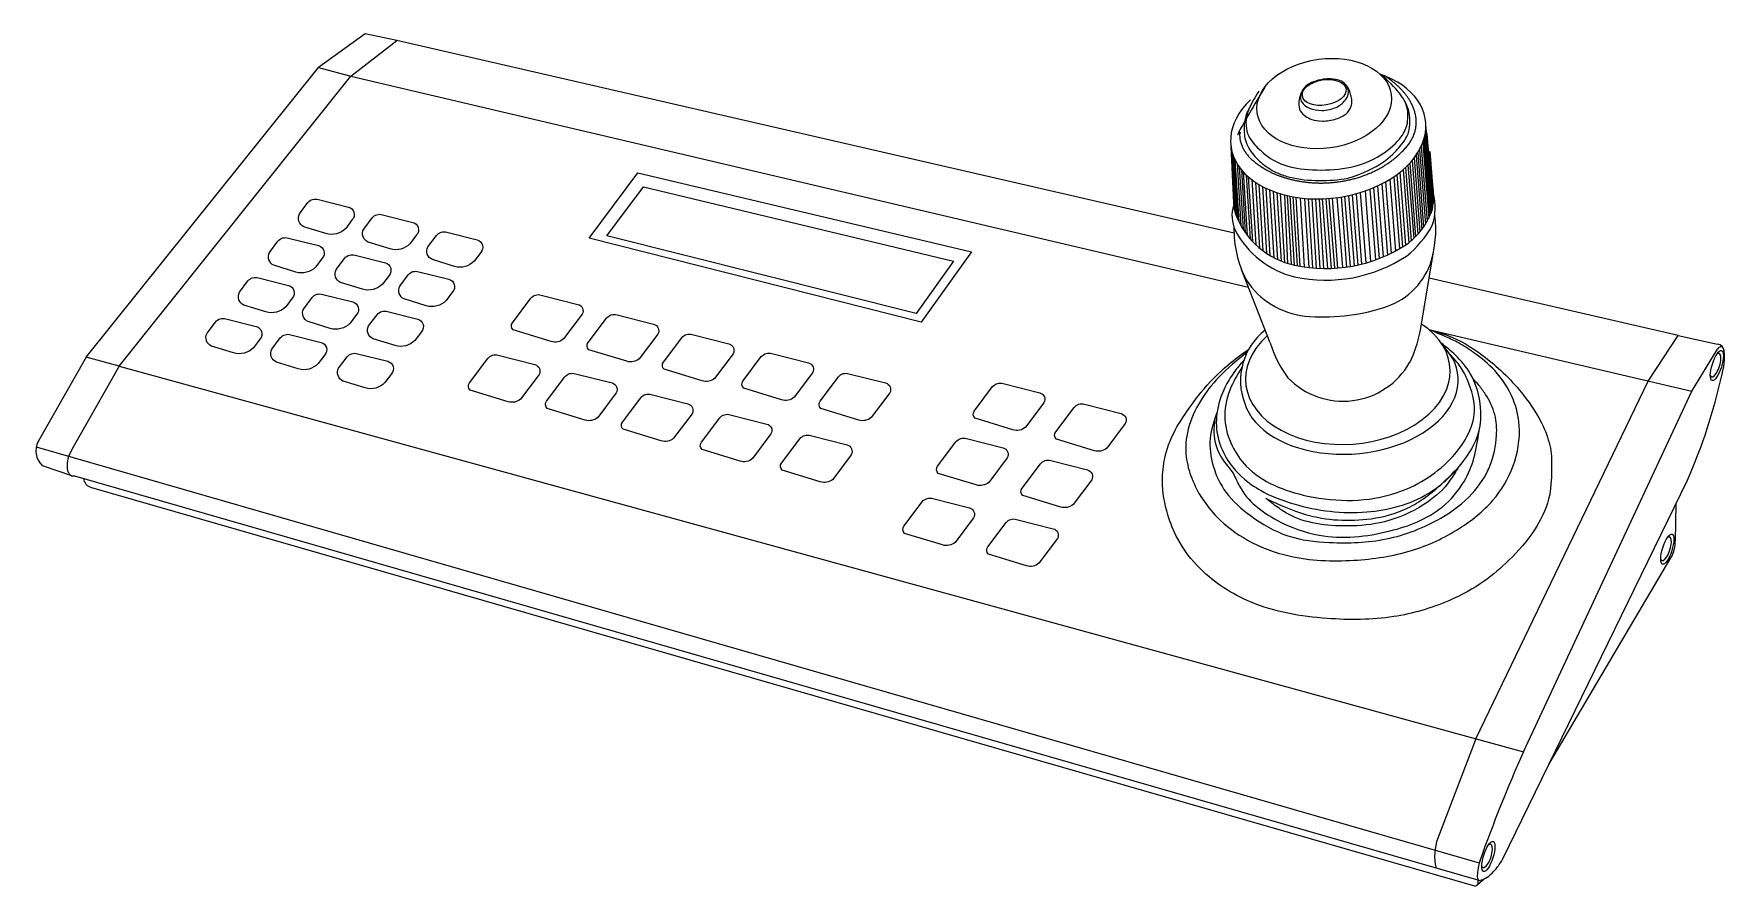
# Model space of a CAD drawing. Header units: millimetres. Extents: x 7106 to 73427, y -466 to 50348.
# Drawn here: x 58068 to 61665, y 31616 to 33429 of the extents above; entities that cross this region are included whole.
import ezdxf

# ---------------------------------------------------------------- set-up
doc = ezdxf.new("R2010")
doc.units = ezdxf.units.MM
doc.layers.add('Cotas', color=1, linetype='Continuous')

# ---------------------------------------------------------------- blocks, each defined once
blk = doc.blocks.new('Joystick Vivoteck ok')
blk.add_wipeout([(-317, 526.2), (393, 363.3), (392.9, 367), (391.9, 372), (391.4, 375.8), (391.5, 381.1), (392.8, 386.2), (390.5, 434.2), (390.5, 444), (394.8, 457.1), (399.6, 464.6), (406.6, 472.5), (413.4, 479.4), (418.1, 482.7), (423.4, 488.6), (429.3, 493.3), (435.3, 497), (444.2, 501), (450.7, 503.1), (458, 504.8), (466.1, 505.9), (474.6, 506.2), (483.2, 505.5), (491.8, 503.8), (500.7, 500.7), (506.9, 497.4), (513.4, 492.9), (519.6, 490.4), (529.5, 484.9), (539, 476.9), (545.2, 468.5), (548.5, 460.7), (549.8, 451.2), (555.9, 396.2), (556.9, 391.9), (557.4, 388.1), (557.5, 384.4), (557.2, 379.4), (557.2, 376.4), (557.7, 370.9), (557.7, 361.4), (556.6, 351), (555.8, 346.5), (554.9, 340.8), (553.6, 333.2), (552.5, 326.5), (788.7, 272.6), (790.5, 271.9), (791.9, 270.6), (793.3, 268.4), (793.6, 266.2), (793.7, 264), (794.3, 259.2), (793, 253.8), (791.8, 248.3), (779.6, 203.7), (768.1, 172.5), (760.8, 156.2), (753.9, 142), (753.6, 115.7), (753.5, 112.2), (753.4, 108.3), (752.7, 104.9), (751.8, 102.1), (750, 98.2), (748.5, 95.6), (712.8, 35.2), (650.3, -70.7), (636, -100), (623.2, -126.3), (612.5, -148.3), (609.5, -152.7), (606.3, -156.8), (603.3, -159.9), (600.1, -162.5), (597, -164.2), (592.5, -167.3), (591.6, -169.3), (589.5, -169.8), (582.1, -167.7), (-539.2, 155.3), (-542.4, 156.3), (-545, 158.3), (-546.3, 160.3), (-546.8, 161.8), (-547, 163), (-554.5, 165.2), (-556, 165.2), (-558.2, 165.8), (-563.9, 167.8), (-580.9, 173.6), (-583, 176.1), (-585.1, 180), (-585.8, 182.9), (-586, 186.3), (-585.6, 188.9), (-584.5, 192.3), (-580.9, 198.7), (-544.8, 262.1), (-355, 498.7)])
at = {"layer": 'Cotas'}
for p, q in [((-317, 526.2), (-355, 498.7)), ((-291, 520.7), (-317, 526.2)), ((-328.5, 491.7), (-291, 520.7)), ((393, 363.3), (-291, 520.7)), ((-544.8, 262.1), (-355, 498.7)), ((-355, 498.7), (-328.5, 491.7)), ((-518, 254.7), (-328.5, 491.7)), ((-328.5, 491.7), (404.8, 319.3)), ((548.9, 442.7), (553.8, 379.5)), ((549.4, 445.2), (554.4, 380.9)), ((549.7, 447.7), (554.8, 382.1)), ((550.6, 444.7), (555.3, 384.3)), ((391, 431.2), (394.3, 379)), ((543.1, 429.1), (547.9, 368.4)), ((544.6, 431.6), (549.4, 370.7)), ((545.9, 434.2), (550.7, 373)), ((547.2, 437.3), (552.1, 375.6)), ((548.2, 440.3), (553.1, 377.8)), ((553, 430.2), (556, 392.2)), ((392, 427.8), (395.1, 376.8)), ((392.9, 425.4), (396, 374.7)), ((393.8, 423.3), (396.9, 372.8)), ((395.5, 420.2), (398.6, 369.5)), ((397.3, 417.5), (400.4, 366.5)), ((399, 415.2), (402.2, 363.8)), ((531.2, 415.4), (535.9, 355.6)), ((533.1, 417.1), (537.8, 357.2)), ((535.1, 419.1), (539.8, 359)), ((536.6, 420.6), (541.3, 360.4)), ((538.5, 422.7), (543.2, 362.5)), ((540.2, 424.9), (544.9, 364.5)), ((541.7, 426.9), (546.4, 366.4)), ((552.7, 425.7), (555.7, 387.6)), ((400.6, 413.4), (403.8, 361.6)), ((402.9, 411.1), (406.1, 358.8)), ((404.7, 409.4), (408, 356.7)), ((407.5, 407.1), (410.8, 353.8)), ((410.5, 405), (413.8, 351.2)), ((413.2, 403.2), (416.6, 349)), ((416.2, 401.6), (419.5, 346.9)), ((510.3, 402), (514.9, 344)), ((513.7, 403.7), (518.3, 345.5)), ((516.9, 405.4), (521.5, 347)), ((520.4, 407.5), (525, 348.8)), ((523.5, 409.5), (528.1, 350.6)), ((526, 411.2), (530.6, 352)), ((528.5, 413.2), (533.2, 353.7)), ((419, 400.1), (422.4, 345.1)), ((422.1, 398.7), (425.5, 343.3)), ((425.1, 397.5), (428.5, 341.9)), ((428.1, 396.5), (431.5, 340.5)), ((430.8, 395.6), (434.3, 339.5)), ((434.3, 394.6), (436.8, 338.7)), ((436.5, 394.1), (439.6, 337.9)), ((438.5, 393.7), (442.1, 337.3)), ((441, 393.2), (444.5, 336.8)), ((443.4, 392.7), (446.9, 336.3)), ((447, 392.2), (450.4, 335.8)), ((450.5, 391.8), (454, 335.3)), ((453.5, 391.6), (457, 335)), ((456.5, 391.5), (460, 334.7)), ((459.5, 391.4), (463, 334.6)), ((462.5, 391.4), (466, 334.5)), ((465, 391.4), (469.5, 334.5)), ((468, 391.6), (472.5, 334.6)), ((470.5, 391.8), (475, 334.7)), ((473.1, 392), (477.5, 334.9)), ((477.1, 392.5), (481.6, 335.2)), ((480.5, 393), (485, 335.7)), ((483.3, 393.5), (487.8, 336.1)), ((486.6, 394.1), (491.1, 336.7)), ((489.6, 394.8), (494.1, 337.3)), ((492.7, 395.6), (497.2, 338.1)), ((496.2, 396.6), (500.7, 339)), ((500.1, 397.9), (504.6, 340.2)), ((504, 399.3), (508.5, 341.5)), ((507, 400.6), (511.6, 342.7)), ((545, 282.7), (556.6, 351)), ((422.5, 273.7), (399.1, 333.8)), ((756, 279.7), (552.5, 326.5)), ((552.2, 284.7), (767, 234.2)), ((731.5, 242.5), (756, 279.7)), ((756, 279.7), (788, 272.7)), ((767, 234.2), (788, 268.7)), ((-544.8, 262.1), (-584, 193.2)), ((-518, 254.7), (-556.5, 186.7)), ((-518, 254.7), (-544.8, 262.1)), ((-518, 254.7), (629.5, -60.3)), ((590.7, -49.7), (731.5, 242.5)), ((629.5, -60.3), (767, 234.2)), ((-585.6, 188.9), (593.4, -150.9)), ((-580.9, 173.6), (-556.9, 165.4)), ((-554.5, 165.2), (593, -165.2)), ((-540.5, 155.7), (589.5, -169.8)), ((612.5, -148.3), (763.5, 161.7)), ((753.9, 142), (753.5, 112.2)), ((650.3, -70.7), (750, 98.2)), ((590.7, -49.7), (559.5, -130.8)), ((592.3, -168.4), (597, -164.2)), ((592.5, -167.3), (592.5, -165))]:
    blk.add_line(p, q, dxfattribs=at)
for points in [[(390.5, 434.2), (392.7, 388.2, 0.104394), (394.5, 378.4, 0.255145), (442.5, 337.2, 0.200816), (534, 354.2, 0.154559), (555, 382.7, 0.082202), (555.3, 403.2), (549.8, 451.2)], [(392.8, 386.2, 0.19701), (394, 365.7, 0.216412), (442.5, 327.7, 0.200816), (534, 344.7, 0.099183), (555, 369.7, 0.150672), (555.9, 396.2)], [(392.9, 368.3, 0.122782), (403, 325.2, 0.22698), (451, 295.7, 0.103003), (514.6, 302.5, 0.238314), (553.5, 338.4, 0.113427), (557, 377.8)]]:
    blk.add_lwpolyline(points, format="xyb", dxfattribs=at)
for points in [[(-94, 412.7), (178.5, 348.2), (137.5, 290.7), (-134, 359.2), (-94, 412.7)], [(-89.5, 401.2), (163.8, 340.6), (133.2, 297.8), (-119.3, 361.3), (-89.5, 401.2)]]:
    blk.add_lwpolyline(points, dxfattribs=at)
for points in [[(-327.4, 374.4), (-332.7, 367.3, -0.27577), (-349, 363), (-366.9, 368.6, -0.44001), (-370.6, 379.1), (-363.7, 388.3, -0.307545), (-355.1, 390.9), (-330.4, 384.7, -0.557265)], [(-274.9, 361.9), (-280.2, 354.8, -0.27577), (-296.5, 350.5), (-314.4, 356.1, -0.44001), (-318.1, 366.6), (-311.2, 375.8, -0.307545), (-302.6, 378.4), (-277.9, 372.2, -0.557265)], [(-351.9, 342.9), (-357.2, 335.8, -0.27577), (-373.5, 331.5), (-391.4, 337.1, -0.44001), (-395.1, 347.6), (-388.2, 356.8, -0.307545), (-379.6, 359.4), (-354.9, 353.2, -0.557265)], [(-222.4, 347.6), (-227.8, 340.5, -0.27577), (-244, 336.2), (-262, 341.8, -0.44001), (-265.6, 352.3), (-258.7, 361.5, -0.307545), (-250.1, 364.1), (-225.4, 357.9, -0.557265)], [(-297.4, 328.9), (-302.7, 321.8, -0.27577), (-319, 317.5), (-336.9, 323.1, -0.44001), (-340.6, 333.6), (-333.7, 342.8, -0.307545), (-325.1, 345.4), (-300.4, 339.2, -0.557265)], [(-245.4, 315.4), (-250.7, 308.3, -0.27577), (-267, 304), (-284.9, 309.6, -0.44001), (-288.6, 320.1), (-281.7, 329.3, -0.307545), (-273.1, 331.9), (-248.4, 325.7, -0.557265)], [(-376.4, 310.4), (-381.7, 303.3, -0.27577), (-398, 299), (-415.9, 304.6, -0.44001), (-419.6, 315.1), (-412.7, 324.3, -0.307545), (-404.1, 326.9), (-379.4, 320.7, -0.557265)], [(-323.9, 296.9), (-329.2, 289.8, -0.27577), (-345.5, 285.5), (-363.4, 291.1, -0.44001), (-367.1, 301.6), (-360.2, 310.8, -0.307545), (-351.6, 313.4), (-326.9, 307.2, -0.557265)], [(-139.6, 297.1), (-154.7, 277, -0.259961), (-164.9, 274.8), (-195.9, 284.4, -0.397191), (-196.6, 290.2), (-181.5, 310.2, -0.307545), (-173, 312.8), (-143, 305.2, -0.499949)], [(-402.9, 276.9), (-408.2, 269.8, -0.27577), (-424.5, 265.5), (-442.4, 271.1, -0.44001), (-446.1, 281.6), (-439.2, 290.8, -0.307545), (-430.6, 293.4), (-405.9, 287.2, -0.557265)], [(-270.9, 282.9), (-276.2, 275.8, -0.27577), (-292.5, 271.5), (-310.4, 277.1, -0.44001), (-314.1, 287.6), (-307.2, 296.8, -0.307545), (-298.6, 299.4), (-273.9, 293.2, -0.557265)], [(-77.8, 280.9), (-92.9, 260.8, -0.259961), (-103.1, 258.7), (-134.1, 268.2, -0.397191), (-134.7, 274.1), (-119.7, 294, -0.307545), (-111.1, 296.6), (-81.2, 289, -0.499949)], [(-349.9, 263.9), (-355.2, 256.8, -0.27577), (-371.5, 252.5), (-389.4, 258.1, -0.44001), (-393.1, 268.6), (-386.2, 277.8, -0.307545), (-377.6, 280.4), (-352.9, 274.2, -0.557265)], [(-16.3, 264.9), (-31.4, 244.8, -0.259961), (-41.6, 242.7), (-72.6, 252.2, -0.397191), (-73.2, 258.1), (-58.2, 278, -0.307545), (-49.6, 280.6), (-19.7, 273, -0.499949)], [(-295.4, 248.4), (-300.7, 241.3, -0.27577), (-317, 237), (-334.9, 242.6, -0.44001), (-338.6, 253.1), (-331.7, 262.3, -0.307545), (-323.1, 264.9), (-298.4, 258.7, -0.557265)], [(-174.8, 247.9), (-189.9, 227.8, -0.259961), (-200.1, 225.7), (-231.1, 235.2, -0.397191), (-231.7, 241.1), (-216.7, 261, -0.307545), (-208.1, 263.6), (-178.2, 256, -0.499949)], [(48.7, 249.4), (33.6, 229.3, -0.259961), (23.4, 227.2), (-7.6, 236.7, -0.397191), (-8.2, 242.6), (6.8, 262.5, -0.307545), (15.4, 265.1), (45.3, 257.5, -0.499949)], [(-111.8, 232.9), (-126.9, 212.8, -0.259961), (-137.1, 210.7), (-168.1, 220.2, -0.397191), (-168.7, 226.1), (-153.7, 246, -0.307545), (-145.1, 248.6), (-115.2, 241, -0.499949)], [(111.7, 232.9), (96.6, 212.8, -0.259961), (86.4, 210.7), (55.4, 220.2, -0.397191), (54.8, 226.1), (69.8, 246, -0.307545), (78.4, 248.6), (108.3, 241, -0.499949)], [(237.7, 224.9), (222.6, 204.8, -0.259961), (212.4, 202.7), (181.4, 212.2, -0.397191), (180.8, 218.1), (195.8, 238, -0.307545), (204.4, 240.6), (234.3, 233, -0.499949)], [(-49.8, 215.9), (-64.9, 195.8, -0.259961), (-75.1, 193.7), (-106.1, 203.2, -0.397191), (-106.7, 209.1), (-91.7, 229, -0.307545), (-83.1, 231.6), (-53.2, 224, -0.499949)], [(304.2, 207.9), (289.1, 187.8, -0.259961), (278.9, 185.7), (247.9, 195.2, -0.397191), (247.3, 201.1), (262.3, 221, -0.307545), (270.9, 223.6), (300.8, 216, -0.499949)], [(14.7, 199.4), (-0.4, 179.3, -0.259961), (-10.6, 177.2), (-41.6, 186.7, -0.397191), (-42.2, 192.6), (-27.2, 212.5, -0.307545), (-18.6, 215.1), (11.3, 207.5, -0.499949)], [(80.2, 182.4), (65.1, 162.3, -0.259961), (54.9, 160.2), (23.9, 169.7, -0.397191), (23.3, 175.6), (38.3, 195.5, -0.307545), (46.9, 198.1), (76.8, 190.5, -0.499949)], [(207.7, 179.9), (192.6, 159.8, -0.259961), (182.4, 157.7), (151.4, 167.2, -0.397191), (150.8, 173.1), (165.8, 193, -0.307545), (174.4, 195.6), (204.3, 188, -0.499949)], [(276.7, 161.9), (261.6, 141.8, -0.259961), (251.4, 139.7), (220.4, 149.2, -0.397191), (219.8, 155.1), (234.8, 175, -0.307545), (243.4, 177.6), (273.3, 170, -0.499949)], [(180.2, 130.9), (165.1, 110.8, -0.259961), (154.9, 108.7), (123.9, 118.2, -0.397191), (123.3, 124.1), (138.3, 144, -0.307545), (146.9, 146.6), (176.8, 139, -0.499949)], [(248.7, 113.9), (233.6, 93.8, -0.259961), (223.4, 91.7), (192.4, 101.2, -0.397191), (191.8, 107.1), (206.8, 127, -0.307545), (215.4, 129.6), (245.3, 122, -0.499949)]]:
    blk.add_lwpolyline(points, format="xyb", close=True, dxfattribs=at)
for centre, radius, start, end in [((450.3, 242.9), 52, 127.674, 200.9786), ((449.4, 301.3), 97.4, 333.4349, 349.009), ((519.1, 304.9), 101.5, 197.9041, 216.0274), ((787.3, 266.4), 6.3, 6.892, 83.108), ((792.4, 265.8), 5.21, 110.7505, 146.5691), ((791.2, 269.3), 1.5, 59.1489, 116.5651), ((741.4, 262.3), 52.3, 343.2121, 5.3667), ((482.1, 288.7), 62.6, 223.9806, 330.3403), ((345.3, 346), 457, 336.218, 347.5163), ((-570, 185.4), 16, 150.8324, 227.2664), ((-538.9, 163.7), 8.15, 184.5262, 258.8006), ((727.5, 111.3), 26, 329.8821, 2.0454), ((1731.1, -553.6), 1207, 155.879, 160.4066), ((599.4, -145.4), 42.5, 159.8637, 193.2731), ((590, -167.3), 2.51, 258.6901, 0.9211)]:
    blk.add_arc(centre, radius, start, end, dxfattribs=at)
for centre, major_axis, ratio in [((466.7, 469.2), (-54.8, -7.5), 0.66011), ((466.7, 478.3), (-17.8, -3), 0.572401), ((787.5, 255.2), (-3.9, -12.3), 0.298871), ((747, 105.2), (-3.9, -12.3), 0.298871), ((600.8, -145.7), (-3.9, -12.3), 0.298871)]:
    blk.add_ellipse(centre, major_axis=major_axis, ratio=ratio, dxfattribs=at)
for centre, major_axis, ratio, start_param, end_param in [((470, 444.9), (-79.5, -10.8), 0.660103, 5.541367, 10.348979), ((467.5, 471.2), (-21.2, -3.5), 0.796366, 10.018266, 10.01897), ((486, 247.4), (-83.5, -6.2), 0.673867, 5.568055, 10.143028), ((488, 239.4), (-88, -6.6), 0.639244, 6.438092, 9.923346), ((786.2, 255.6), (-3.11, -9.57), 0.356669, 5.917461, 9.844569), ((745.7, 105.6), (-3.11, -9.57), 0.356669, 5.917461, 9.844569), ((599.5, -145.3), (-3.11, -9.57), 0.356669, 5.917461, 9.844569)]:
    blk.add_ellipse(centre, major_axis=major_axis, ratio=ratio, start_param=start_param, end_param=end_param, dxfattribs=at)
blk.add_rational_spline([(418.1, 482.7), (405.5, 475), (398.1, 462.4), (397.5, 447.7), (397.5, 445), (397.5, 437.7), (402.7, 427.6), (411.6, 419.8), (424, 412), (452.5, 402.2), (487.5, 404.2), (515.3, 417.4), (528.7, 427.8), (538.8, 438.8), (543, 452.7), (540.1, 466.6), (533.3, 477.3), (524.9, 485.6), (519.3, 489.7), (516.3, 491.8)], [1, 0.920910287757, 0.920910287757, 1, 1, 1, 1, 1, 1, 1, 1, 1, 1, 1, 1, 1, 1, 1, 1, 1], degree=3, knots=[0, 0, 0, 0, 0.984103, 0.984103, 0.984103, 8.999954, 22.865379, 33.124521, 44.360623, 66.659727, 122.768995, 143.565629, 157.467068, 173.412287, 186.875199, 199.534188, 214.111567, 224.011062, 234.897939, 234.897939, 234.897939, 234.897939], dxfattribs=at)
for points, knots in [([(413.4, 479.4), (410.4, 474.6), (405.9, 467.4), (401.3, 456.1), (400.9, 447.2), (402.5, 436.7), (408.2, 427.4), (417.5, 418.7), (427.7, 412.3), (450.2, 405.3), (471, 405.7), (486, 408.2), (511.8, 416.1), (532.2, 436.9), (536, 445.7), (537, 454.2), (536.5, 461.2), (534, 468.7), (530.5, 475.2), (522, 485.2), (513.4, 492.9)], [0, 0, 0, 0, 16.884364, 25.428368, 36.439726, 42.624384, 56.713387, 67.679243, 81.408774, 91.533002, 138.033002, 138.033002, 138.033002, 139.033002, 140.033002, 141.033002, 142.033002, 143.033002, 144.033002, 145.033002, 145.033002, 145.033002, 145.033002]), ([(555.4, 283.9), (560.9, 282.2), (576.4, 277.2), (602.4, 260.2), (627.8, 235.5), (644.7, 209.5), (652.4, 188.3), (652.7, 168), (651.5, 144.7), (638.6, 118.9), (619.5, 97.2), (596.3, 77), (564.8, 60.1), (521.3, 47.5), (465.8, 47.2), (409.8, 56.7), (368.3, 83.3), (347.5, 110.3), (337.5, 135.3), (333.4, 157.9), (336, 181.1), (342.9, 200.4), (354.3, 217.6), (368.1, 236.7), (385, 254.1), (399.3, 264.5), (405.1, 268.7)], [0, 0, 0, 0, 17.054675, 48.69721, 92.185714, 122.2897, 141.263366, 158.791913, 182.92177, 210.439945, 243.089599, 269.338408, 302.459397, 349.299549, 403.820186, 467.761563, 516.853313, 547.553474, 568.630713, 596.990014, 615.597808, 637.89691, 657.878152, 677.178411, 708.646648, 730.07633, 730.07633, 730.07633, 730.07633]), ([(403.7, 266.1), (395.7, 259.6), (381.2, 248), (364.7, 226.6), (354.3, 204.4), (352.7, 182), (359.6, 156.6), (376.2, 131.7), (404.7, 110.5), (443, 96.1), (489.3, 94.6), (537.1, 101.6), (575.8, 119.6), (605.3, 142.9), (623, 172.7), (628.1, 202.6), (621.6, 230), (608.2, 250.8), (591.2, 264.4), (577.6, 273.5), (565, 279.2), (556.8, 282.7), (552.2, 284.7)], [0, 0, 0, 0, 30.892146, 55.493975, 80.573848, 103.123792, 121.193102, 158.776341, 190.176977, 226.577525, 279.692964, 327.368952, 370.322413, 406.172796, 438.672794, 472.049432, 494.123171, 522.002374, 544.346277, 559.187099, 570.816802, 585.903801, 585.903801, 585.903801, 585.903801]), ([(401, 259.5), (398.2, 256.3), (392.3, 249.4), (383.9, 235.3), (377.8, 217), (378.8, 195.8), (388.1, 174.9), (408.9, 154.2), (448.4, 138.2), (498.9, 131.8), (548.8, 144.9), (578.3, 172.1), (594.1, 197.2), (595.6, 224), (589.1, 246.6), (575.3, 263.2), (566.3, 270.4), (562.4, 273.6)], [0, 0, 0, 0, 12.663265, 27.240645, 49.223593, 69.248576, 89.40422, 116.630126, 155.113887, 214.967874, 267.169405, 303.294187, 333.501801, 353.059408, 382.321157, 401.530529, 416.818972, 416.818972, 416.818972, 416.818972]), ([(399.4, 253.7), (395.7, 247.7), (387.9, 234.8), (383.6, 211.7), (390.2, 189.8), (409.2, 162.5), (458.2, 143.3), (520.7, 143.8), (569.8, 173.5), (594.1, 211.6), (586, 239.2), (578.5, 254.6), (572.6, 261), (569.7, 264.3)], [0, 0, 0, 0, 20.993572, 45.324622, 67.646135, 87.75832, 143.438207, 215.981295, 267.86819, 312.142899, 337.252657, 350.223779, 363.325374, 363.325374, 363.325374, 363.325374]), ([(379.1, 217.2), (376.7, 210.1), (371.7, 195.8), (375, 172.4), (385.8, 149.6), (407.9, 130.5), (436.2, 113.9), (475.1, 109.5), (518.3, 111.2), (558.5, 126.6), (587.5, 148.1), (603.4, 172.2), (608.3, 195.3), (607.1, 215.8), (600.4, 229.4), (593.6, 238.7), (589.9, 242.6), (588.3, 244.3)], [0, 0, 0, 0, 22.207054, 44.845517, 68.772488, 96.358716, 131.035797, 165.477777, 212.07445, 259.711094, 292.118654, 318.886171, 344.484022, 361.550069, 379.674638, 388.975176, 395.942359, 395.942359, 395.942359, 395.942359]), ([(377.3, 211.8), (376.9, 208.1), (375.5, 197.1), (380.7, 180.4), (392.4, 168.6), (400.8, 146.8), (426.2, 127.7), (469.1, 112.1), (517.3, 116.9), (559.8, 133.3), (580.9, 158), (590.1, 180.1), (592.1, 194.3), (593.2, 201.8)], [0, 0, 0, 0, 11.098281, 33.081228, 49.18247, 60.36281, 102.136008, 138.19152, 196.297028, 243.057053, 270.715687, 291.331215, 313.804447, 313.804447, 313.804447, 313.804447]), ([(419, 146.7), (429.7, 141.8), (456.6, 129.4), (497.7, 127), (536.8, 137.3), (559.3, 154.7), (571.7, 167.3), (575.8, 171.4)], [0, 0, 0, 0, 35.003562, 88.617931, 119.318098, 154.506674, 172.169535, 172.169535, 172.169535, 172.169535]), ([(575.8, 171.4), (573.2, 167.1), (566.2, 155.2), (546.1, 138.9), (517.8, 126.3), (487.2, 123.5), (460.6, 125.2), (441.1, 130.9), (428.3, 139.6), (422.3, 144.2), (419, 146.7)], [0, 0, 0, 0, 15.208143, 41.078011, 76.006512, 106.706677, 132.28499, 156.002074, 166.126302, 178.626292, 178.626292, 178.626292, 178.626292])]:
    blk.add_open_spline(points, degree=3, knots=knots, dxfattribs=at)
for points in [[(461.8, 488.2), (467.5, 489.7), (475, 489.2), (480, 488.1), (484, 485.7), (487.5, 480.2), (488.5, 475.7), (489.5, 472.2), (489, 466.7), (485.5, 460.7), (477, 456.2), (464.5, 454.2), (456, 456.2), (451.5, 458.7), (446.5, 462.7), (445.5, 469.7), (446.6, 475.2), (450, 483.2), (456, 486.6), (461.8, 488.2)], [(405, 464.7), (399, 447.7), (413.5, 430.7), (428, 420.2), (449, 414.7), (479, 414.7), (504.5, 420.7), (527.5, 437.2), (534.5, 450.2), (535, 456.2), (535.4, 464.2), (532.9, 470.6)], [(448, 478.2), (446.5, 472.7), (449.5, 468.7), (453.5, 465.2), (464.5, 462.7), (477.5, 465.7), (484, 471.2), (487.9, 478.3), (485.3, 483.5)], [(-556.5, 186.7), (-559, 182.2), (-560, 178.7), (-560.5, 174.7), (-560.5, 170.7), (-559.5, 168.2), (-558, 165.7), (-556.5, 165), (-554.5, 165.2)], [(594, -148.8), (593, -152.3), (592, -157.3), (591.5, -162.8), (592.5, -165.8), (596, -164.8), (601, -162.3), (607, -156.3), (609.5, -152.8), (612.5, -148.3)]]:
    blk.add_open_spline(points, degree=3, dxfattribs=at)

msp = doc.modelspace()

# ---------------------------------------------------------------- block references
at = {"layer": 'Cotas', "xscale": 2.603453347944603, "yscale": 2.603453347944603, "zscale": 2.603453347944603}
msp.add_blockref('Joystick Vivoteck ok', (59597.4, 32058.7), dxfattribs=at)

doc.saveas('drawing.dxf')
